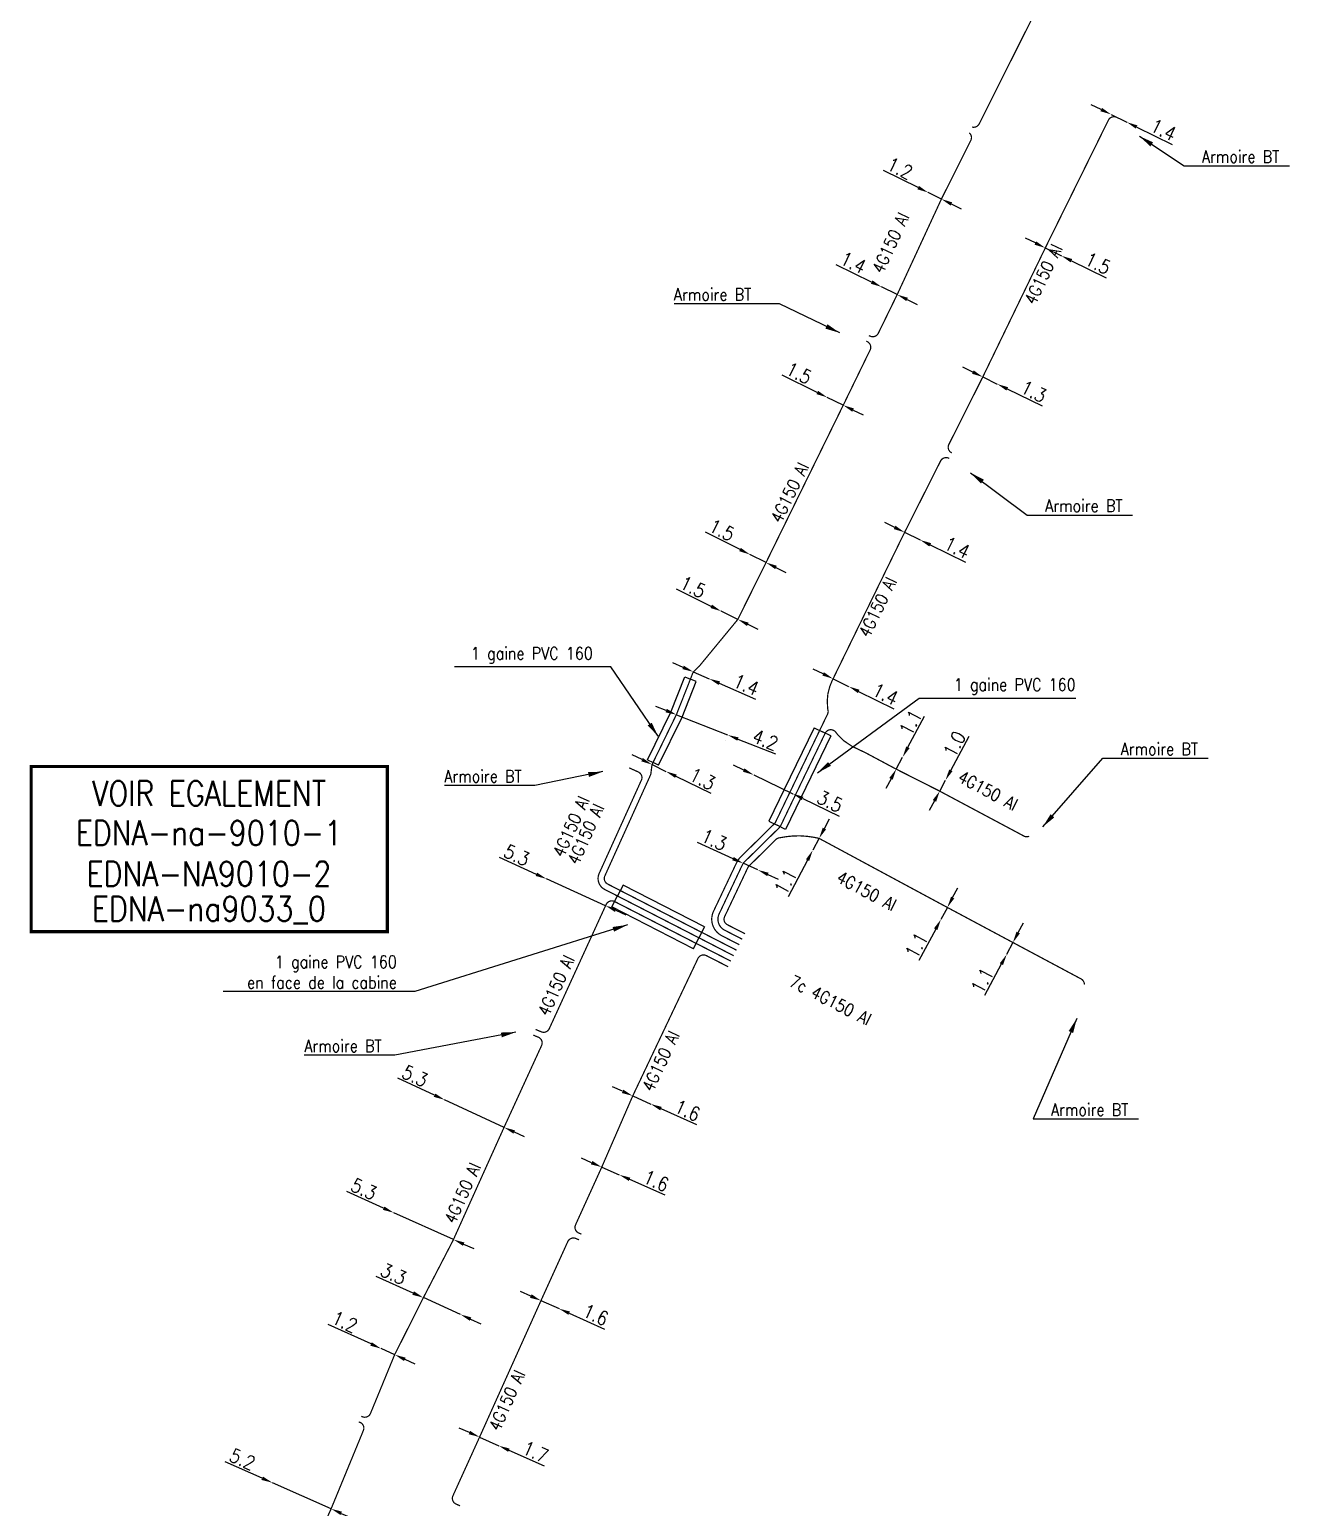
# Model space of a CAD drawing. Header units: millimetres. Extents: x 185001 to 186000, y 126997 to 128000.
# Drawn here: x 185357.1 to 185459.1, y 127113.7 to 127233.4 of the extents above; entities that cross this region are included whole.
import ezdxf
from ezdxf.enums import TextEntityAlignment as Align

# ---------------------------------------------------------------- set-up
doc = ezdxf.new("R2010")
doc.units = ezdxf.units.MM
doc.header["$PDMODE"] = 34
doc.linetypes.add('B_ST_Al', pattern=[2000, 1000, 1000])
doc.layers.get('Defpoints').update_dxf_attribs({"linetype": 'CONTINUOUS'})
for name, color, linetype in [('B_110', 1, 'CONTINUOUS'), ('B_400', 7, 'CONTINUOUS'), ('B_930', 7, 'CONTINUOUS')]:
    doc.layers.add(name, color=color, linetype=linetype)
doc.styles.get("Standard").update_dxf_attribs({"font": 'romans.shx', "width": 0.85})
doc.dimstyles.get("Standard").update_dxf_attribs({"dimtxt": 1.5, "dimasz": 1.2, "dimexe": 0.625, "dimexo": 0.625, "dimgap": 0.25, "dimtad": 1, "dimdec": 1, "dimzin": 0, "dimdsep": 46, "dimtxsty": 'Standard', "dimcen": -0.5, "dimadec": 0, "dimazin": 0, "dimtfac": 1, "dimtdec": 1, "dimtmove": 0, "dimatfit": 3, "dimfxl": 0, "dimtolj": 1, "dimtzin": 0, "dimarcsym": 0})

# ---------------------------------------------------------------- blocks, each defined once
blk = doc.blocks.new('*D612')
at = {"layer": 'B_110', "color": 0, "linetype": 'Continuous', "lineweight": -2, "transparency": 16777216}
for p, q in [((185375.93, 127116.04), (185372.93, 127117.37)), ((185381.5, 127113.57), (185376.75, 127115.68)), ((185382.32, 127113.2), (185383.15, 127112.84))]:
    blk.add_line(p, q, dxfattribs=at)
at = {"layer": 'B_110', "color": 0, "linetype": 'Continuous', "transparency": 16777216}
for points in [[(185375.99, 127116.18), (185375.86, 127115.91), (185376.75, 127115.68)], [(185382.38, 127113.34), (185382.26, 127113.07), (185381.5, 127113.57)]]:
    blk.add_solid(points, dxfattribs=at)
at = {"layer": 'Defpoints', "color": 0, "linetype": 'Continuous', "transparency": 16777216}
for p in [(185376.75, 127115.68), (185376.75, 127115.68), (185381.5, 127113.57)]:
    blk.add_point(p, dxfattribs=at)
at = {"layer": 'B_110', "color": 0, "linetype": 'Continuous', "transparency": 16777216, "insert": (185374.32, 127117.58), "char_height": 1.125, "attachment_point": 5, "rotation": 336.0648}
blk.add_mtext('\\A1;5.2', dxfattribs=at)
blk = doc.blocks.new('*D613')
at = {"layer": 'B_110', "color": 0, "linetype": 'Continuous', "lineweight": -2, "transparency": 16777216}
for p, q in [((185384.73, 127126.92), (185381.27, 127128.49)), ((185386.65, 127126.05), (185385.55, 127126.54)), ((185387.46, 127125.68), (185388.28, 127125.3))]:
    blk.add_line(p, q, dxfattribs=at)
at = {"layer": 'B_110', "color": 0, "linetype": 'Continuous', "transparency": 16777216}
for points in [[(185384.8, 127127.05), (185384.67, 127126.78), (185385.55, 127126.54)], [(185387.53, 127125.81), (185387.4, 127125.54), (185386.65, 127126.05)]]:
    blk.add_solid(points, dxfattribs=at)
at = {"layer": 'Defpoints', "color": 0, "linetype": 'Continuous', "transparency": 16777216}
for p in [(185385.55, 127126.54), (185385.55, 127126.54), (185386.65, 127126.05)]:
    blk.add_point(p, dxfattribs=at)
at = {"layer": 'B_110', "color": 0, "linetype": 'Continuous', "transparency": 16777216, "insert": (185382.6, 127128.71), "char_height": 1.125, "attachment_point": 5, "rotation": 335.5845}
blk.add_mtext('\\A1;1.2', dxfattribs=at)
blk = doc.blocks.new('*D614')
at = {"layer": 'B_110', "color": 0, "linetype": 'Continuous', "lineweight": -2, "transparency": 16777216}
for p, q in [((185385.75, 127137.92), (185382.76, 127139.26)), ((185391.41, 127135.37), (185386.57, 127137.55)), ((185392.23, 127135.01), (185393.05, 127134.64))]:
    blk.add_line(p, q, dxfattribs=at)
at = {"layer": 'B_110', "color": 0, "linetype": 'Continuous', "transparency": 16777216}
for points in [[(185385.81, 127138.05), (185385.69, 127137.78), (185386.57, 127137.55)], [(185392.29, 127135.14), (185392.17, 127134.87), (185391.41, 127135.37)]]:
    blk.add_solid(points, dxfattribs=at)
at = {"layer": 'Defpoints', "color": 0, "linetype": 'Continuous', "transparency": 16777216}
for p in [(185386.57, 127137.55), (185386.57, 127137.55), (185391.41, 127135.37)]:
    blk.add_point(p, dxfattribs=at)
at = {"layer": 'B_110', "color": 0, "linetype": 'Continuous', "transparency": 16777216, "insert": (185384.15, 127139.46), "char_height": 1.125, "attachment_point": 5, "rotation": 335.801}
blk.add_mtext('\\A1;5.3', dxfattribs=at)
blk = doc.blocks.new('*D615')
at = {"layer": 'B_110', "color": 0, "linetype": 'Continuous', "lineweight": -2, "transparency": 16777216}
for p, q in [((185389.87, 127147.06), (185386.9, 127148.44)), ((185395.5, 127144.46), (185390.69, 127146.69)), ((185396.32, 127144.09), (185397.14, 127143.71))]:
    blk.add_line(p, q, dxfattribs=at)
at = {"layer": 'B_110', "color": 0, "linetype": 'Continuous', "transparency": 16777216}
for points in [[(185389.94, 127147.2), (185389.81, 127146.93), (185390.69, 127146.69)], [(185396.38, 127144.22), (185396.26, 127143.95), (185395.5, 127144.46)]]:
    blk.add_solid(points, dxfattribs=at)
at = {"layer": 'Defpoints', "color": 0, "linetype": 'Continuous', "transparency": 16777216}
for p in [(185390.69, 127146.69), (185390.69, 127146.69), (185395.5, 127144.46)]:
    blk.add_point(p, dxfattribs=at)
at = {"layer": 'B_110', "color": 0, "linetype": 'Continuous', "transparency": 16777216, "insert": (185388.29, 127148.62), "char_height": 1.125, "attachment_point": 5, "rotation": 335.1986}
blk.add_mtext('\\A1;5.3', dxfattribs=at)
blk = doc.blocks.new('*D616')
at = {"layer": 'B_110', "color": 0, "linetype": 'Continuous', "lineweight": -2, "transparency": 16777216}
for p, q in [((185398.12, 127164.95), (185395.14, 127166.31)), ((185403.72, 127162.41), (185398.94, 127164.58)), ((185404.54, 127162.04), (185405.36, 127161.67))]:
    blk.add_line(p, q, dxfattribs=at)
at = {"layer": 'B_110', "color": 0, "linetype": 'Continuous', "transparency": 16777216}
for points in [[(185398.18, 127165.09), (185398.06, 127164.82), (185398.94, 127164.58)], [(185404.6, 127162.18), (185404.48, 127161.9), (185403.72, 127162.41)]]:
    blk.add_solid(points, dxfattribs=at)
at = {"layer": 'Defpoints', "color": 0, "linetype": 'Continuous', "transparency": 16777216}
for p in [(185398.94, 127164.58), (185398.94, 127164.58), (185403.72, 127162.41)]:
    blk.add_point(p, dxfattribs=at)
at = {"layer": 'B_110', "color": 0, "linetype": 'Continuous', "transparency": 16777216, "insert": (185396.53, 127166.5), "char_height": 1.125, "attachment_point": 5, "rotation": 335.5951}
blk.add_mtext('\\A1;5.3', dxfattribs=at)
blk = doc.blocks.new('*D619')
at = {"layer": 'B_110', "color": 0, "linetype": 'Continuous', "lineweight": -2, "transparency": 16777216}
for p, q in [((185392.7, 127119.74), (185391.87, 127120.11)), ((185393.52, 127119.38), (185395.07, 127118.68)), ((185395.89, 127118.32), (185398.76, 127117.04))]:
    blk.add_line(p, q, dxfattribs=at)
at = {"layer": 'B_110', "color": 0, "linetype": 'Continuous', "transparency": 16777216}
for points in [[(185392.76, 127119.88), (185392.64, 127119.61), (185393.52, 127119.38)], [(185395.95, 127118.45), (185395.83, 127118.18), (185395.07, 127118.68)]]:
    blk.add_solid(points, dxfattribs=at)
at = {"layer": 'Defpoints', "color": 0, "linetype": 'Continuous', "transparency": 16777216}
for p in [(185393.52, 127119.38), (185395.07, 127118.68), (185395.07, 127118.68)]:
    blk.add_point(p, dxfattribs=at)
at = {"layer": 'B_110', "color": 0, "linetype": 'Continuous', "transparency": 16777216, "insert": (185398.04, 127118.18), "char_height": 1.125, "attachment_point": 5, "rotation": 335.9754}
blk.add_mtext('\\A1;1.7', dxfattribs=at)
blk = doc.blocks.new('*D620')
at = {"layer": 'B_110', "color": 0, "linetype": 'Continuous', "lineweight": -2, "transparency": 16777216}
for p, q in [((185397.66, 127130.8), (185396.84, 127131.17)), ((185398.49, 127130.43), (185399.95, 127129.78)), ((185400.77, 127129.41), (185403.64, 127128.13))]:
    blk.add_line(p, q, dxfattribs=at)
at = {"layer": 'B_110', "color": 0, "linetype": 'Continuous', "transparency": 16777216}
for points in [[(185397.73, 127130.94), (185397.6, 127130.66), (185398.49, 127130.43)], [(185400.83, 127129.55), (185400.71, 127129.28), (185399.95, 127129.78)]]:
    blk.add_solid(points, dxfattribs=at)
at = {"layer": 'Defpoints', "color": 0, "linetype": 'Continuous', "transparency": 16777216}
for p in [(185398.49, 127130.43), (185399.95, 127129.78), (185399.95, 127129.78)]:
    blk.add_point(p, dxfattribs=at)
at = {"layer": 'B_110', "color": 0, "linetype": 'Continuous', "transparency": 16777216, "insert": (185402.92, 127129.28), "char_height": 1.125, "attachment_point": 5, "rotation": 335.9511}
blk.add_mtext('\\A1;1.6', dxfattribs=at)
blk = doc.blocks.new('*D621')
at = {"layer": 'B_110', "color": 0, "linetype": 'Continuous', "lineweight": -2, "transparency": 16777216}
for p, q in [((185402.59, 127141.6), (185401.76, 127141.96)), ((185403.41, 127141.24), (185404.83, 127140.62)), ((185405.66, 127140.26), (185408.53, 127138.99))]:
    blk.add_line(p, q, dxfattribs=at)
at = {"layer": 'B_110', "color": 0, "linetype": 'Continuous', "transparency": 16777216}
for points in [[(185402.65, 127141.74), (185402.53, 127141.46), (185403.41, 127141.24)], [(185405.72, 127140.39), (185405.6, 127140.12), (185404.83, 127140.62)]]:
    blk.add_solid(points, dxfattribs=at)
at = {"layer": 'Defpoints', "color": 0, "linetype": 'Continuous', "transparency": 16777216}
for p in [(185403.41, 127141.24), (185404.83, 127140.62), (185404.83, 127140.62)]:
    blk.add_point(p, dxfattribs=at)
at = {"layer": 'B_110', "color": 0, "linetype": 'Continuous', "transparency": 16777216, "insert": (185407.81, 127140.13), "char_height": 1.125, "attachment_point": 5, "rotation": 336.3351}
blk.add_mtext('\\A1;1.6', dxfattribs=at)
blk = doc.blocks.new('*D622')
at = {"layer": 'B_110', "color": 0, "linetype": 'Continuous', "lineweight": -2, "transparency": 16777216}
for p, q in [((185405.1, 127147.38), (185404.28, 127147.75)), ((185405.92, 127147.01), (185407.38, 127146.35)), ((185408.2, 127145.98), (185411.07, 127144.69))]:
    blk.add_line(p, q, dxfattribs=at)
at = {"layer": 'B_110', "color": 0, "linetype": 'Continuous', "transparency": 16777216}
for points in [[(185405.16, 127147.51), (185405.04, 127147.24), (185405.92, 127147.01)], [(185408.26, 127146.12), (185408.14, 127145.84), (185407.38, 127146.35)]]:
    blk.add_solid(points, dxfattribs=at)
at = {"layer": 'Defpoints', "color": 0, "linetype": 'Continuous', "transparency": 16777216}
for p in [(185405.92, 127147.01), (185407.38, 127146.35), (185407.38, 127146.35)]:
    blk.add_point(p, dxfattribs=at)
at = {"layer": 'B_110', "color": 0, "linetype": 'Continuous', "transparency": 16777216, "insert": (185410.35, 127145.83), "char_height": 1.125, "attachment_point": 5, "rotation": 335.7498}
blk.add_mtext('\\A1;1.6', dxfattribs=at)
blk = doc.blocks.new('*D623')
at = {"layer": 'B_110', "color": 0, "linetype": 'Continuous', "lineweight": -2, "transparency": 16777216}
for p, q in [((185414.04, 127166.22), (185411.17, 127167.52)), ((185416.04, 127165.31), (185414.86, 127165.85)), ((185416.86, 127164.94), (185417.68, 127164.57))]:
    blk.add_line(p, q, dxfattribs=at)
at = {"layer": 'B_110', "color": 0, "linetype": 'Continuous', "transparency": 16777216}
for points in [[(185414.1, 127166.36), (185413.97, 127166.08), (185414.86, 127165.85)], [(185416.92, 127165.08), (185416.8, 127164.81), (185416.04, 127165.31)]]:
    blk.add_solid(points, dxfattribs=at)
at = {"layer": 'Defpoints', "color": 0, "linetype": 'Continuous', "transparency": 16777216}
for p in [(185414.86, 127165.85), (185416.04, 127165.31), (185416.04, 127165.31)]:
    blk.add_point(p, dxfattribs=at)
at = {"layer": 'B_110', "color": 0, "linetype": 'Continuous', "transparency": 16777216, "insert": (185412.5, 127167.74), "char_height": 1.125, "attachment_point": 5, "rotation": 335.6334}
blk.add_mtext('\\A1;1.3', dxfattribs=at)
blk = doc.blocks.new('*D624')
at = {"layer": 'B_110', "color": 0, "linetype": 'Continuous', "lineweight": -2, "transparency": 16777216}
for p, q in [((185414.91, 127173.39), (185414.09, 127173.78)), ((185415.72, 127173), (185418.87, 127171.48)), ((185419.68, 127171.09), (185422.63, 127169.67))]:
    blk.add_line(p, q, dxfattribs=at)
at = {"layer": 'B_110', "color": 0, "linetype": 'Continuous', "transparency": 16777216}
for points in [[(185414.97, 127173.53), (185414.84, 127173.26), (185415.72, 127173)], [(185419.74, 127171.23), (185419.61, 127170.96), (185418.87, 127171.48)]]:
    blk.add_solid(points, dxfattribs=at)
at = {"layer": 'Defpoints', "color": 0, "linetype": 'Continuous', "transparency": 16777216}
for p in [(185415.72, 127173), (185415.72, 127173), (185418.87, 127171.48)]:
    blk.add_point(p, dxfattribs=at)
at = {"layer": 'B_110', "color": 0, "linetype": 'Continuous', "transparency": 16777216, "insert": (185421.89, 127170.86), "char_height": 1.125, "attachment_point": 5, "rotation": 334.272}
blk.add_mtext('\\A1;3.5', dxfattribs=at)
blk = doc.blocks.new('*D625')
at = {"layer": 'B_110', "color": 0, "linetype": 'Continuous', "lineweight": -2, "transparency": 16777216}
for p, q in [((185421.34, 127181.18), (185420.53, 127181.58)), ((185422.14, 127180.79), (185423.4, 127180.17)), ((185424.21, 127179.77), (185427.07, 127178.36))]:
    blk.add_line(p, q, dxfattribs=at)
at = {"layer": 'B_110', "color": 0, "linetype": 'Continuous', "transparency": 16777216}
for points in [[(185421.4, 127181.32), (185421.27, 127181.05), (185422.14, 127180.79)], [(185424.27, 127179.9), (185424.14, 127179.64), (185423.4, 127180.17)]]:
    blk.add_solid(points, dxfattribs=at)
at = {"layer": 'Defpoints', "color": 0, "linetype": 'Continuous', "transparency": 16777216}
for p in [(185422.14, 127180.79), (185423.4, 127180.17), (185423.4, 127180.17)]:
    blk.add_point(p, dxfattribs=at)
at = {"layer": 'B_110', "color": 0, "linetype": 'Continuous', "transparency": 16777216, "insert": (185426.37, 127179.54), "char_height": 1.125, "attachment_point": 5, "rotation": 333.7727}
blk.add_mtext('\\A1;1.4', dxfattribs=at)
blk = doc.blocks.new('*D626')
at = {"layer": 'B_110', "color": 0, "linetype": 'Continuous', "lineweight": -2, "transparency": 16777216}
for p, q in [((185412.27, 127186.65), (185409.45, 127188.04)), ((185414.43, 127185.6), (185413.08, 127186.26)), ((185415.23, 127185.2), (185416.04, 127184.8))]:
    blk.add_line(p, q, dxfattribs=at)
at = {"layer": 'B_110', "color": 0, "linetype": 'Continuous', "transparency": 16777216}
for points in [[(185412.34, 127186.79), (185412.21, 127186.52), (185413.08, 127186.26)], [(185415.3, 127185.33), (185415.17, 127185.06), (185414.43, 127185.6)]]:
    blk.add_solid(points, dxfattribs=at)
at = {"layer": 'Defpoints', "color": 0, "linetype": 'Continuous', "transparency": 16777216}
for p in [(185413.08, 127186.26), (185413.08, 127186.26), (185414.43, 127185.6)]:
    blk.add_point(p, dxfattribs=at)
at = {"layer": 'B_110', "color": 0, "linetype": 'Continuous', "transparency": 16777216, "insert": (185410.79, 127188.22), "char_height": 1.125, "attachment_point": 5, "rotation": 333.8406}
blk.add_mtext('\\A1;1.5', dxfattribs=at)
blk = doc.blocks.new('*D627')
at = {"layer": 'B_110', "color": 0, "linetype": 'Continuous', "lineweight": -2, "transparency": 16777216}
for p, q in [((185408.62, 127178.21), (185407.78, 127178.54)), ((185409.46, 127177.88), (185413.6, 127176.24)), ((185413.43, 127175.8), (185413.43, 127175.8)), ((185414.44, 127175.91), (185417.49, 127174.7))]:
    blk.add_line(p, q, dxfattribs=at)
at = {"layer": 'B_110', "color": 0, "linetype": 'Continuous', "transparency": 16777216}
for points in [[(185408.68, 127178.35), (185408.57, 127178.07), (185409.46, 127177.88)], [(185414.49, 127176.04), (185414.38, 127175.77), (185413.6, 127176.24)]]:
    blk.add_solid(points, dxfattribs=at)
at = {"layer": 'Defpoints', "color": 0, "linetype": 'Continuous', "transparency": 16777216}
for p in [(185409.46, 127177.88), (185413.6, 127176.24), (185413.6, 127176.24)]:
    blk.add_point(p, dxfattribs=at)
at = {"layer": 'B_110', "color": 0, "linetype": 'Continuous', "transparency": 16777216, "insert": (185416.66, 127175.83), "char_height": 1.125, "attachment_point": 5, "rotation": 338.3965}
blk.add_mtext('\\A1;4.2', dxfattribs=at)
blk = doc.blocks.new('*D628')
at = {"layer": 'B_110', "color": 0, "linetype": 'Continuous', "lineweight": -2, "transparency": 16777216}
for p, q in [((185414.61, 127191.25), (185411.8, 127192.66)), ((185416.71, 127190.2), (185415.41, 127190.85)), ((185417.51, 127189.8), (185418.32, 127189.4))]:
    blk.add_line(p, q, dxfattribs=at)
at = {"layer": 'B_110', "color": 0, "linetype": 'Continuous', "transparency": 16777216}
for points in [[(185414.67, 127191.39), (185414.54, 127191.12), (185415.41, 127190.85)], [(185417.58, 127189.94), (185417.45, 127189.67), (185416.71, 127190.2)]]:
    blk.add_solid(points, dxfattribs=at)
at = {"layer": 'Defpoints', "color": 0, "linetype": 'Continuous', "transparency": 16777216}
for p in [(185415.41, 127190.85), (185415.41, 127190.85), (185416.71, 127190.2)]:
    blk.add_point(p, dxfattribs=at)
at = {"layer": 'B_110', "color": 0, "linetype": 'Continuous', "transparency": 16777216, "insert": (185413.13, 127192.83), "char_height": 1.125, "attachment_point": 5, "rotation": 333.4627}
blk.add_mtext('\\A1;1.5', dxfattribs=at)
blk = doc.blocks.new('*D629')
at = {"layer": 'B_110', "color": 0, "linetype": 'Continuous', "lineweight": -2, "transparency": 16777216}
for p, q in [((185420.85, 127203.98), (185418.03, 127205.37)), ((185422.96, 127202.94), (185421.66, 127203.58)), ((185423.77, 127202.54), (185424.58, 127202.15))]:
    blk.add_line(p, q, dxfattribs=at)
at = {"layer": 'B_110', "color": 0, "linetype": 'Continuous', "transparency": 16777216}
for points in [[(185420.92, 127204.11), (185420.79, 127203.84), (185421.66, 127203.58)], [(185423.83, 127202.68), (185423.7, 127202.41), (185422.96, 127202.94)]]:
    blk.add_solid(points, dxfattribs=at)
at = {"layer": 'Defpoints', "color": 0, "linetype": 'Continuous', "transparency": 16777216}
for p in [(185421.66, 127203.58), (185421.66, 127203.58), (185422.96, 127202.94)]:
    blk.add_point(p, dxfattribs=at)
at = {"layer": 'B_110', "color": 0, "linetype": 'Continuous', "transparency": 16777216, "insert": (185419.37, 127205.54), "char_height": 1.125, "attachment_point": 5, "rotation": 333.8161}
blk.add_mtext('\\A1;1.5', dxfattribs=at)
blk = doc.blocks.new('*D630')
at = {"layer": 'B_110', "color": 0, "linetype": 'Continuous', "lineweight": -2, "transparency": 16777216}
for p, q in [((185425.26, 127212.92), (185422.4, 127214.32)), ((185427.33, 127211.9), (185426.07, 127212.52)), ((185428.14, 127211.51), (185428.94, 127211.11))]:
    blk.add_line(p, q, dxfattribs=at)
at = {"layer": 'B_110', "color": 0, "linetype": 'Continuous', "transparency": 16777216}
for points in [[(185425.33, 127213.05), (185425.2, 127212.78), (185426.07, 127212.52)], [(185428.2, 127211.64), (185428.07, 127211.37), (185427.33, 127211.9)]]:
    blk.add_solid(points, dxfattribs=at)
at = {"layer": 'Defpoints', "color": 0, "linetype": 'Continuous', "transparency": 16777216}
for p in [(185426.07, 127212.52), (185426.07, 127212.52), (185427.33, 127211.9)]:
    blk.add_point(p, dxfattribs=at)
at = {"layer": 'B_110', "color": 0, "linetype": 'Continuous', "transparency": 16777216, "insert": (185423.76, 127214.49), "char_height": 1.125, "attachment_point": 5, "rotation": 333.8226}
blk.add_mtext('\\A1;1.4', dxfattribs=at)
blk = doc.blocks.new('*D631')
at = {"layer": 'B_110', "color": 0, "linetype": 'Continuous', "lineweight": -2, "transparency": 16777216}
for p, q in [((185429.02, 127220.57), (185426.21, 127221.96)), ((185430.91, 127219.64), (185429.83, 127220.17)), ((185431.71, 127219.24), (185432.52, 127218.84))]:
    blk.add_line(p, q, dxfattribs=at)
at = {"layer": 'B_110', "color": 0, "linetype": 'Continuous', "transparency": 16777216}
for points in [[(185429.09, 127220.7), (185428.96, 127220.43), (185429.83, 127220.17)], [(185431.78, 127219.37), (185431.65, 127219.11), (185430.91, 127219.64)]]:
    blk.add_solid(points, dxfattribs=at)
at = {"layer": 'Defpoints', "color": 0, "linetype": 'Continuous', "transparency": 16777216}
for p in [(185429.83, 127220.17), (185429.83, 127220.17), (185430.91, 127219.64)]:
    blk.add_point(p, dxfattribs=at)
at = {"layer": 'B_110', "color": 0, "linetype": 'Continuous', "transparency": 16777216, "insert": (185427.54, 127222.13), "char_height": 1.125, "attachment_point": 5, "rotation": 333.7539}
blk.add_mtext('\\A1;1.2', dxfattribs=at)
blk = doc.blocks.new('*D634')
at = {"layer": 'B_110', "color": 0, "linetype": 'Continuous', "lineweight": -2, "transparency": 16777216}
for p, q in [((185428.2, 127175.24), (185429.55, 127177.77)), ((185427.25, 127173.47), (185427.77, 127174.44)), ((185426.83, 127172.68), (185426.4, 127171.89))]:
    blk.add_line(p, q, dxfattribs=at)
at = {"layer": 'B_110', "color": 0, "linetype": 'Continuous', "transparency": 16777216}
for points in [[(185428.06, 127175.31), (185428.33, 127175.17), (185427.77, 127174.44)], [(185426.69, 127172.75), (185426.96, 127172.61), (185427.25, 127173.47)]]:
    blk.add_solid(points, dxfattribs=at)
at = {"layer": 'Defpoints', "color": 0, "linetype": 'Continuous', "transparency": 16777216}
for p in [(185427.77, 127174.44), (185427.77, 127174.44), (185427.25, 127173.47)]:
    blk.add_point(p, dxfattribs=at)
at = {"layer": 'B_110', "color": 0, "linetype": 'Continuous', "transparency": 16777216, "insert": (185428.42, 127177.25), "char_height": 1.125, "attachment_point": 5, "rotation": 61.8394}
blk.add_mtext('\\A1;1.1', dxfattribs=at)
blk = doc.blocks.new('*D635')
at = {"layer": 'B_110', "color": 0, "linetype": 'Continuous', "lineweight": -2, "transparency": 16777216}
for p, q in [((185421.44, 127168.66), (185421.86, 127169.45)), ((185421.01, 127167.87), (185420.49, 127166.9)), ((185420.07, 127166.1), (185418.49, 127163.14))]:
    blk.add_line(p, q, dxfattribs=at)
at = {"layer": 'B_110', "color": 0, "linetype": 'Continuous', "transparency": 16777216}
for points in [[(185421.3, 127168.73), (185421.57, 127168.59), (185421.01, 127167.87)], [(185419.94, 127166.17), (185420.2, 127166.03), (185420.49, 127166.9)]]:
    blk.add_solid(points, dxfattribs=at)
at = {"layer": 'Defpoints', "color": 0, "linetype": 'Continuous', "transparency": 16777216}
for p in [(185421.01, 127167.87), (185420.49, 127166.9), (185420.49, 127166.9)]:
    blk.add_point(p, dxfattribs=at)
at = {"layer": 'B_110', "color": 0, "linetype": 'Continuous', "transparency": 16777216, "insert": (185418.29, 127164.37), "char_height": 1.125, "attachment_point": 5, "rotation": 61.8555}
blk.add_mtext('\\A1;1.1', dxfattribs=at)
blk = doc.blocks.new('*D636')
at = {"layer": 'B_110', "color": 0, "linetype": 'Continuous', "lineweight": -2, "transparency": 16777216}
for p, q in [((185431.82, 127163.07), (185432.24, 127163.86)), ((185431.39, 127162.27), (185430.87, 127161.3)), ((185430.45, 127160.51), (185429.09, 127157.98))]:
    blk.add_line(p, q, dxfattribs=at)
at = {"layer": 'B_110', "color": 0, "linetype": 'Continuous', "transparency": 16777216}
for points in [[(185431.69, 127163.14), (185431.95, 127163), (185431.39, 127162.27)], [(185430.31, 127160.58), (185430.58, 127160.44), (185430.87, 127161.3)]]:
    blk.add_solid(points, dxfattribs=at)
at = {"layer": 'Defpoints', "color": 0, "linetype": 'Continuous', "transparency": 16777216}
for p in [(185431.39, 127162.27), (185430.87, 127161.3), (185430.87, 127161.3)]:
    blk.add_point(p, dxfattribs=at)
at = {"layer": 'B_110', "color": 0, "linetype": 'Continuous', "transparency": 16777216, "insert": (185428.89, 127159.21), "char_height": 1.125, "attachment_point": 5, "rotation": 61.7757}
blk.add_mtext('\\A1;1.1', dxfattribs=at)
blk = doc.blocks.new('*D637')
at = {"layer": 'B_110', "color": 0, "linetype": 'Continuous', "lineweight": -2, "transparency": 16777216}
for p, q in [((185437.13, 127160.23), (185437.55, 127161.02)), ((185436.7, 127159.43), (185436.19, 127158.46)), ((185435.76, 127157.67), (185434.41, 127155.14))]:
    blk.add_line(p, q, dxfattribs=at)
at = {"layer": 'B_110', "color": 0, "linetype": 'Continuous', "transparency": 16777216}
for points in [[(185436.99, 127160.3), (185437.26, 127160.16), (185436.7, 127159.43)], [(185435.63, 127157.74), (185435.9, 127157.6), (185436.19, 127158.46)]]:
    blk.add_solid(points, dxfattribs=at)
at = {"layer": 'Defpoints', "color": 0, "linetype": 'Continuous', "transparency": 16777216}
for p in [(185436.7, 127159.43), (185436.19, 127158.46), (185436.19, 127158.46)]:
    blk.add_point(p, dxfattribs=at)
at = {"layer": 'B_110', "color": 0, "linetype": 'Continuous', "transparency": 16777216, "insert": (185434.21, 127156.36), "char_height": 1.125, "attachment_point": 5, "rotation": 61.9415}
blk.add_mtext('\\A1;1.1', dxfattribs=at)
blk = doc.blocks.new('*D638')
at = {"layer": 'B_110', "color": 0, "linetype": 'Continuous', "lineweight": -2, "transparency": 16777216}
for p, q in [((185431.67, 127173.37), (185433.16, 127176.13)), ((185430.77, 127171.69), (185431.24, 127172.57)), ((185430.34, 127170.9), (185429.92, 127170.11))]:
    blk.add_line(p, q, dxfattribs=at)
at = {"layer": 'B_110', "color": 0, "linetype": 'Continuous', "transparency": 16777216}
for points in [[(185431.54, 127173.44), (185431.8, 127173.3), (185431.24, 127172.57)], [(185430.21, 127170.97), (185430.48, 127170.83), (185430.77, 127171.69)]]:
    blk.add_solid(points, dxfattribs=at)
at = {"layer": 'Defpoints', "color": 0, "linetype": 'Continuous', "transparency": 16777216}
for p in [(185431.24, 127172.57), (185431.24, 127172.57), (185430.77, 127171.69)]:
    blk.add_point(p, dxfattribs=at)
at = {"layer": 'B_110', "color": 0, "linetype": 'Continuous', "transparency": 16777216, "insert": (185431.97, 127175.5), "char_height": 1.125, "attachment_point": 5, "rotation": 61.7415}
blk.add_mtext('\\A1;1.0', dxfattribs=at)
blk = doc.blocks.new('*D639')
at = {"layer": 'B_110', "color": 0, "linetype": 'Continuous', "lineweight": -2, "transparency": 16777216}
for p, q in [((185427.13, 127193.04), (185426.32, 127193.44)), ((185427.93, 127192.65), (185429.19, 127192.03)), ((185430, 127191.63), (185432.86, 127190.23))]:
    blk.add_line(p, q, dxfattribs=at)
at = {"layer": 'B_110', "color": 0, "linetype": 'Continuous', "transparency": 16777216}
for points in [[(185427.19, 127193.18), (185427.06, 127192.91), (185427.93, 127192.65)], [(185430.07, 127191.77), (185429.93, 127191.5), (185429.19, 127192.03)]]:
    blk.add_solid(points, dxfattribs=at)
at = {"layer": 'Defpoints', "color": 0, "linetype": 'Continuous', "transparency": 16777216}
for p in [(185427.93, 127192.65), (185429.19, 127192.03), (185429.19, 127192.03)]:
    blk.add_point(p, dxfattribs=at)
at = {"layer": 'B_110', "color": 0, "linetype": 'Continuous', "transparency": 16777216, "insert": (185432.17, 127191.41), "char_height": 1.125, "attachment_point": 5, "rotation": 333.8808}
blk.add_mtext('\\A1;1.4', dxfattribs=at)
blk = doc.blocks.new('*D640')
at = {"layer": 'B_110', "color": 0, "linetype": 'Continuous', "lineweight": -2, "transparency": 16777216}
for p, q in [((185433.45, 127205.63), (185432.64, 127206.02)), ((185434.26, 127205.23), (185435.43, 127204.66)), ((185436.24, 127204.27), (185439.06, 127202.89))]:
    blk.add_line(p, q, dxfattribs=at)
at = {"layer": 'B_110', "color": 0, "linetype": 'Continuous', "transparency": 16777216}
for points in [[(185433.52, 127205.76), (185433.39, 127205.49), (185434.26, 127205.23)], [(185436.3, 127204.4), (185436.17, 127204.13), (185435.43, 127204.66)]]:
    blk.add_solid(points, dxfattribs=at)
at = {"layer": 'Defpoints', "color": 0, "linetype": 'Continuous', "transparency": 16777216}
for p in [(185434.26, 127205.23), (185435.43, 127204.66), (185435.43, 127204.66)]:
    blk.add_point(p, dxfattribs=at)
at = {"layer": 'B_110', "color": 0, "linetype": 'Continuous', "transparency": 16777216, "insert": (185438.38, 127204.05), "char_height": 1.125, "attachment_point": 5, "rotation": 333.9499}
blk.add_mtext('\\A1;1.3', dxfattribs=at)
blk = doc.blocks.new('*D641')
at = {"layer": 'B_110', "color": 0, "linetype": 'Continuous', "lineweight": -2, "transparency": 16777216}
for p, q in [((185438.52, 127216.08), (185437.71, 127216.47)), ((185439.32, 127215.68), (185440.63, 127215.04)), ((185441.43, 127214.64), (185444.25, 127213.26))]:
    blk.add_line(p, q, dxfattribs=at)
at = {"layer": 'B_110', "color": 0, "linetype": 'Continuous', "transparency": 16777216}
for points in [[(185438.58, 127216.21), (185438.45, 127215.94), (185439.32, 127215.68)], [(185441.5, 127214.78), (185441.37, 127214.51), (185440.63, 127215.04)]]:
    blk.add_solid(points, dxfattribs=at)
at = {"layer": 'Defpoints', "color": 0, "linetype": 'Continuous', "transparency": 16777216}
for p in [(185439.32, 127215.68), (185440.63, 127215.04), (185440.63, 127215.04)]:
    blk.add_point(p, dxfattribs=at)
at = {"layer": 'B_110', "color": 0, "linetype": 'Continuous', "transparency": 16777216, "insert": (185443.58, 127214.43), "char_height": 1.125, "attachment_point": 5, "rotation": 333.8355}
blk.add_mtext('\\A1;1.5', dxfattribs=at)
blk = doc.blocks.new('*D642')
at = {"layer": 'B_110', "color": 0, "linetype": 'Continuous', "lineweight": -2, "transparency": 16777216}
for p, q in [((185443.85, 127226.88), (185443.04, 127227.28)), ((185444.65, 127226.49), (185445.91, 127225.87)), ((185446.72, 127225.47), (185449.58, 127224.06))]:
    blk.add_line(p, q, dxfattribs=at)
at = {"layer": 'B_110', "color": 0, "linetype": 'Continuous', "transparency": 16777216}
for points in [[(185443.91, 127227.02), (185443.78, 127226.75), (185444.65, 127226.49)], [(185446.78, 127225.6), (185446.65, 127225.34), (185445.91, 127225.87)]]:
    blk.add_solid(points, dxfattribs=at)
at = {"layer": 'Defpoints', "color": 0, "linetype": 'Continuous', "transparency": 16777216}
for p in [(185444.65, 127226.49), (185445.91, 127225.87), (185445.91, 127225.87)]:
    blk.add_point(p, dxfattribs=at)
at = {"layer": 'B_110', "color": 0, "linetype": 'Continuous', "transparency": 16777216, "insert": (185448.88, 127225.24), "char_height": 1.125, "attachment_point": 5, "rotation": 333.8056}
blk.add_mtext('\\A1;1.4', dxfattribs=at)
blk = doc.blocks.new('*D654')
at = {"layer": 'B_110', "color": 0, "linetype": 'Continuous', "lineweight": -2, "transparency": 16777216}
for p, q in [((185388.15, 127131.04), (185385.16, 127132.39)), ((185391.97, 127129.31), (185388.97, 127130.67)), ((185392.79, 127128.93), (185393.61, 127128.56))]:
    blk.add_line(p, q, dxfattribs=at)
at = {"layer": 'B_110', "color": 0, "linetype": 'Continuous', "transparency": 16777216}
for points in [[(185388.21, 127131.18), (185388.08, 127130.9), (185388.97, 127130.67)], [(185392.85, 127129.07), (185392.73, 127128.8), (185391.97, 127129.31)]]:
    blk.add_solid(points, dxfattribs=at)
at = {"layer": 'Defpoints', "color": 0, "linetype": 'Continuous', "transparency": 16777216}
for p in [(185388.97, 127130.67), (185391.97, 127129.31), (185391.97, 127129.31)]:
    blk.add_point(p, dxfattribs=at)
at = {"layer": 'B_110', "color": 0, "linetype": 'Continuous', "transparency": 16777216, "insert": (185386.55, 127132.59), "char_height": 1.125, "attachment_point": 5, "rotation": 335.6137}
blk.add_mtext('\\A1;3.3', dxfattribs=at)
blk = doc.blocks.new('*D655')
at = {"layer": 'B_110', "color": 0, "linetype": 'Continuous', "lineweight": -2, "transparency": 16777216}
for p, q in [((185406.67, 127174.24), (185405.86, 127174.63)), ((185407.48, 127173.84), (185408.6, 127173.29)), ((185409.41, 127172.9), (185412.23, 127171.52))]:
    blk.add_line(p, q, dxfattribs=at)
at = {"layer": 'B_110', "color": 0, "linetype": 'Continuous', "transparency": 16777216}
for points in [[(185406.74, 127174.37), (185406.61, 127174.1), (185407.48, 127173.84)], [(185409.48, 127173.03), (185409.35, 127172.76), (185408.6, 127173.29)]]:
    blk.add_solid(points, dxfattribs=at)
at = {"layer": 'Defpoints', "color": 0, "linetype": 'Continuous', "transparency": 16777216}
for p in [(185407.48, 127173.84), (185408.6, 127173.29), (185408.6, 127173.29)]:
    blk.add_point(p, dxfattribs=at)
at = {"layer": 'B_110', "color": 0, "linetype": 'Continuous', "transparency": 16777216, "insert": (185411.56, 127172.68), "char_height": 1.125, "attachment_point": 5, "rotation": 333.9213}
blk.add_mtext('\\A1;1.3', dxfattribs=at)
blk = doc.blocks.new('*D656')
at = {"layer": 'B_110', "color": 0, "linetype": 'Continuous', "lineweight": -2, "transparency": 16777216}
for p, q in [((185410, 127181.71), (185409.17, 127182.07)), ((185410.82, 127181.35), (185412.11, 127180.79)), ((185412.93, 127180.43), (185415.85, 127179.15))]:
    blk.add_line(p, q, dxfattribs=at)
at = {"layer": 'B_110', "color": 0, "linetype": 'Continuous', "transparency": 16777216}
for points in [[(185410.06, 127181.85), (185409.94, 127181.57), (185410.82, 127181.35)], [(185412.99, 127180.57), (185412.87, 127180.29), (185412.11, 127180.79)]]:
    blk.add_solid(points, dxfattribs=at)
at = {"layer": 'Defpoints', "color": 0, "linetype": 'Continuous', "transparency": 16777216}
for p in [(185410.82, 127181.35), (185412.11, 127180.79), (185412.11, 127180.79)]:
    blk.add_point(p, dxfattribs=at)
at = {"layer": 'B_110', "color": 0, "linetype": 'Continuous', "transparency": 16777216, "insert": (185415.1, 127180.3), "char_height": 1.125, "attachment_point": 5, "rotation": 336.436}
blk.add_mtext('\\A1;1.4', dxfattribs=at)

msp = doc.modelspace()

# ---------------------------------------------------------------- linework, layer by layer
at = {"layer": 'B_110', "linetype": 'B_ST_Al', "const_width": 0.1, "flags": 128}
for points in [[(185433.39, 127225.47, 0.356225), (185433.97, 127225.73), (185439.08, 127235.92), (185444.97, 127247.83), (185446.47, 127250.9, 0.363435), (185446.32, 127251.52)], [(185431.76, 127199.08), (185431.74, 127199.09, -0.416222), (185431.51, 127199.76), (185434.26, 127205.23), (185439.32, 127215.68), (185444.43, 127226.03, -0.418742), (185445.11, 127226.25), (185445.16, 127226.23)], [(185425.04, 127208.58), (185425.13, 127208.54, 0.41585), (185425.8, 127208.77), (185427.33, 127211.9), (185430.91, 127219.64), (185433.29, 127224.39, 0.353739), (185433.16, 127225)], [(185424.82, 127208.13), (185424.91, 127208.09, -0.412579), (185425.14, 127207.42), (185422.96, 127202.94), (185416.71, 127190.2), (185414.45, 127185.65, -0.056767), (185414.39, 127185.55), (185411.34, 127181.85, -0.029181), (185411.3, 127181.8), (185410.9, 127181.42, 0.108158), (185410.78, 127181.25), (185410.59, 127180.76), (185409.46, 127177.9), (185407.52, 127173.92, 0.082088), (185407.47, 127173.76), (185407.39, 127173.12, -0.074426), (185407.35, 127172.98), (185403.66, 127164.82, 0.399724), (185403.88, 127164.17), (185404.91, 127163.64), (185411.51, 127160.25), (185414.32, 127158.81)], [(185405.64, 127173.57), (185406.37, 127173.24, -0.414214), (185406.62, 127172.58), (185403.2, 127165.02, 0.399724), (185403.66, 127163.72), (185404.68, 127163.2), (185411.28, 127159.81), (185414.09, 127158.36)], [(185413.87, 127157.92), (185411.05, 127159.36), (185404.45, 127162.75, 0.427434), (185403.77, 127162.51), (185403.72, 127162.41), (185399.16, 127152.45, -0.405778), (185398.51, 127152.2), (185398.06, 127152.39)], [(185413.64, 127157.47), (185411.88, 127158.37, 0.423537), (185411.2, 127158.14), (185405.92, 127147.01), (185403.41, 127141.24), (185401.29, 127136.57, 0.420118), (185401.54, 127135.91), (185401.77, 127135.81)], [(185397.87, 127151.93), (185398.28, 127151.76, -0.422699), (185398.54, 127151.09), (185395.5, 127144.46), (185391.41, 127135.39, -0.01375), (185391.4, 127135.36), (185388.97, 127130.67), (185386.66, 127126.08, 0.033031), (185386.63, 127126.02), (185384.69, 127121.3, -0.422643), (185384.02, 127121.03), (185383.94, 127121.06)], [(185401.57, 127135.35), (185401.32, 127135.46, 0.408334), (185400.66, 127135.21), (185398.49, 127130.43), (185393.52, 127119.38), (185391.36, 127114.62, 0.413395), (185391.61, 127113.96), (185391.94, 127113.81)], [(185370.48, 127092.09), (185371, 127091.85, 0.411726), (185371.66, 127092.1), (185375.06, 127099.46), (185381.5, 127113.57), (185384.11, 127119.91, 0.405834), (185383.86, 127120.56), (185383.74, 127120.61)]]:
    msp.add_lwpolyline(points, format="xyb", dxfattribs=at)
at = {"layer": 'B_110', "linetype": 'B_ST_Al', "flags": 128}
for points in [[(185414.55, 127159.25, 0.1, 0.1, 0), (185413.13, 127159.98, 0.1, 0.1, -0.404951), (185412.46, 127161.96, 0.1, 0.1, 0), (185414.33, 127165.9, 0.1, 0.1, -0.087806), (185414.63, 127166.33, 0.1, 0.1, 0), (185417.38, 127169.04, 0.1, 0.1, 0.086209), (185417.48, 127169.18, 0.1, 0.1, 0), (185418.64, 127171.59, 0.1, 0.1, 0), (185421.05, 127176.6, 0.1, 0.1, 0), (185421.69, 127177.92, 0.1, 0.1, 0.164526), (185421.73, 127178.23, 0.1, 0.1, 0), (185421.7, 127178.36, 0.1, 0.1, 0), (185421.67, 127179.02, 0.1, 0.1, 0), (185421.72, 127179.58, 0.1, 0.1, 0), (185421.87, 127180.15, 0.1, 0.1, 0), (185422.05, 127180.6, 0.1, 0.1, 0), (185422.14, 127180.79, 0.1, 0.1, 0), (185427.93, 127192.65, 0.1, 0.1, 0), (185430.84, 127198.42, 0.1, 0.1, -0.412208), (185431.51, 127198.65, 0.1, 0.1, 0), (185431.54, 127198.63, 0.1, 0.1, 0)], [(185438.01, 127168.03, 0.1, 0.1, -0.21758), (185437.59, 127168.05, 0.1, 0.1, 0), (185430.77, 127171.69, 0.1, 0.1, 0), (185427.25, 127173.47, 0.1, 0.1, 0), (185424.78, 127174.79, 0.1, 0.1, 0), (185423.69, 127175.31, 0.1, 0.1, 0), (185422.99, 127175.78, 0.1, 0.1, 0), (185422.53, 127176.24, 0.1, 0.1, 0), (185422.35, 127176.47, 0.1, 0.1, 0.555329), (185421.5, 127176.38, 0.1, 0.1, 0), (185419.09, 127171.38, 0.1, 0.1, 0), (185417.93, 127168.96, 0.1, 0.1, -0.086209), (185417.73, 127168.68, 0.1, 0.1, 0), (185414.98, 127165.97, 0.1, 0.1, 0.087806), (185414.78, 127165.69, 0.1, 0.1, 0), (185412.91, 127161.74, 0.1, 0.1, 0.404951), (185413.36, 127160.43, 0.1, 0.1, 0), (185414.78, 127159.7, 0.1, 0.1, 0)], [(185442.48, 127156.03, 0.1, 0.1, 0.283139), (185442.22, 127156.48, 0.1, 0.1, 0), (185436.7, 127159.43, 0.1, 0.1, 0), (185431.39, 127162.27, 0.1, 0.1, 0), (185421.07, 127167.83, 0.1, 0.1, 0.071527), (185420.94, 127167.88, 0.1, 0.1, 0), (185420.59, 127167.95, 0.1, 0.1, 0), (185420.04, 127168.03, 0.1, 0.1, 0), (185419.44, 127168.07, 0.1, 0.1, 0), (185418.93, 127168.06, 0.1, 0.1, 0), (185418.41, 127168.01, 0.1, 0.1, 0), (185417.8, 127167.91, 0.1, 0.1, 0.156054), (185417.52, 127167.78, 0.1, 0.1, 0), (185415.33, 127165.62, 0.1, 0.1, 0.087806), (185415.23, 127165.48, 0.1, 0.1, 0), (185413.36, 127161.53, 0.1, 0.1, 0.404951), (185413.58, 127160.87, 0.1, 0.1, 0), (185415.01, 127160.14, 0.1, 0.1, 0)]]:
    msp.add_lwpolyline(points, format="xyseb", dxfattribs=at)
at = {"layer": 'B_400', "color": 7, "linetype": 'CONTINUOUS'}
for p, q in [((185409, 127178.08), (185410.13, 127180.95)), ((185410.13, 127180.95), (185410.59, 127180.76)), ((185411.06, 127180.58), (185410.59, 127180.76)), ((185409.92, 127177.68), (185411.06, 127180.58)), ((185407.11, 127174.22), (185409, 127178.08)), ((185408, 127173.78), (185409.92, 127177.68)), ((185420.6, 127176.81), (185418.19, 127171.81)), ((185421.96, 127176.16), (185419.54, 127171.16)), ((185420.6, 127176.81), (185421.28, 127176.49)), ((185421.96, 127176.16), (185421.28, 127176.49)), ((185407.11, 127174.22), (185407.56, 127174)), ((185408, 127173.78), (185407.56, 127174)), ((185418.19, 127171.81), (185416.94, 127169.25)), ((185419.54, 127171.16), (185418.29, 127168.59)), ((185416.94, 127169.25), (185417.62, 127168.92)), ((185418.29, 127168.59), (185417.62, 127168.92)), ((185405.14, 127164.08), (185404.68, 127163.2)), ((185411.74, 127160.69), (185405.14, 127164.08)), ((185404.22, 127162.31), (185404.68, 127163.2)), ((185410.83, 127158.92), (185404.22, 127162.31)), ((185411.74, 127160.69), (185411.28, 127159.81)), ((185410.83, 127158.92), (185411.28, 127159.81))]:
    msp.add_line(p, q, dxfattribs=at)
at = {"layer": 'B_930', "const_width": 0.25}
msp.add_lwpolyline([(185357.21, 127173.68), (185386.05, 127173.68), (185386.05, 127160.31), (185357.21, 127160.31)], close=True, dxfattribs=at)

# ---------------------------------------------------------------- texts
at = {"layer": 'B_110', "linetype": 'B_ST_Al', "width": 0.85}
for s, rotation, p in [('4G150 Al', 65.2393, (185426.16, 127213.52)), ('4G150 Al', 64.1375, (185438.47, 127210.99)), ('4G150 Al', 63.8624, (185417.92, 127193.32)), ('4G150 Al', 63.9749, (185425.05, 127184.04)), ('4G150 Al', 331.9131, (185432.14, 127172.51)), ('4G150 Al', 65.6665, (185400.3, 127166.25)), ('4G150 Al', 65.6665, (185401.5, 127165.64)), ('4G150 Al', 331.8603, (185422.32, 127164.38)), ('4G150 Al', 65.3916, (185399.08, 127153.38)), ('7c 4G150 Al', 332.8175, (185418.5, 127155.95)), ('4G150 Al', 64.6353, (185407.52, 127147.27)), ('4G150 Al', 65.7367, (185391.52, 127136.57)), ('4G150 Al', 65.8076, (185395.12, 127119.78))]:
    msp.add_text(s, height=1, rotation=rotation, dxfattribs=at).set_placement(p)
at = {"layer": 'B_110', "linetype": 'Continuous', "char_height": 1, "attachment_point": 4}
for insert in [(185452, 127223.08), (185409.25, 127211.91), (185439.31, 127194.8), (185445.42, 127175.1), (185390.66, 127172.9), (185379.33, 127151.06), (185439.78, 127145.89)]:
    msp.add_mtext('Armoire BT', dxfattribs=dict(at, insert=insert))
at = {"layer": 'B_400', "char_height": 1, "attachment_point": 6}
for s, insert in [('1 gaine PVC 160 ', (185402.69, 127182.68)), ('1 gaine PVC 160 ', (185441.78, 127180.15)), ('1 gaine PVC 160\\Pen face de la cabine ', (185386.82, 127157.03))]:
    msp.add_mtext(s, dxfattribs=dict(at, insert=insert))
at = {"layer": 'B_930', "width": 0.85}
for s, p in [('VOIR EGALEMENT', (185371.63, 127170.51)), ('EDNA-na-9010-1', (185371.61, 127167.31)), ('EDNA-NA9010-2', (185371.61, 127164)), ('EDNA-na9033_0', (185371.61, 127161.16))]:
    msp.add_text(s, height=2, dxfattribs=at).set_placement(p, align=Align.CENTER)

# ---------------------------------------------------------------- dimensions: what is measured, and where the dimension line sits
at = {"layer": 'B_110', "linetype": 'Continuous'}
for base, p1, p2, angle, override, picture, middle in [((185445.91, 127225.87), (185444.65, 127226.49), (185445.91, 127225.87), 153.8056, {"dimscale": 0.75, "dimlfac": 1, "dimlunit": 2, "dimatfit": 0}, '*D642', (185448.55, 127224.57)), ((185429.83, 127220.17), (185430.91, 127219.64), (185429.83, 127220.17), 333.7539, {"dimscale": 0.75, "dimlfac": 1, "dimlunit": 2, "dimatfit": 0}, '*D631', (185427.21, 127221.46)), ((185426.07, 127212.52), (185427.33, 127211.9), (185426.07, 127212.52), 333.8226, {"dimscale": 0.75, "dimlfac": 1, "dimlunit": 2, "dimatfit": 0}, '*D630', (185423.43, 127213.82)), ((185440.63, 127215.04), (185439.32, 127215.68), (185440.63, 127215.04), 153.8355, {"dimscale": 0.75, "dimlfac": 1, "dimlunit": 2, "dimatfit": 0}, '*D641', (185443.25, 127213.75)), ((185421.66, 127203.58), (185422.96, 127202.94), (185421.66, 127203.58), 333.8161, {"dimscale": 0.75, "dimlfac": 1, "dimlunit": 2, "dimatfit": 0}, '*D629', (185419.04, 127204.87)), ((185435.43, 127204.66), (185434.26, 127205.23), (185435.43, 127204.66), 153.9499, {"dimscale": 0.75, "dimlfac": 1, "dimlunit": 2, "dimatfit": 0}, '*D640', (185438.05, 127203.38)), ((185415.41, 127190.85), (185416.71, 127190.2), (185415.41, 127190.85), 333.4627, {"dimscale": 0.75, "dimlfac": 1, "dimlunit": 2, "dimatfit": 0}, '*D628', (185412.8, 127192.16)), ((185429.19, 127192.03), (185427.93, 127192.65), (185429.19, 127192.03), 153.8808, {"dimscale": 0.75, "dimlfac": 1, "dimlunit": 2, "dimatfit": 0}, '*D639', (185431.84, 127190.73)), ((185413.08, 127186.26), (185414.43, 127185.6), (185413.08, 127186.26), 333.8406, {"dimscale": 0.75, "dimlfac": 1, "dimlunit": 2, "dimatfit": 0}, '*D626', (185410.46, 127187.54)), ((185412.11, 127180.79), (185410.82, 127181.35), (185412.11, 127180.79), 156.436, {"dimscale": 0.75, "dimlfac": 1, "dimlunit": 2, "dimatfit": 0}, '*D656', (185414.8, 127179.61)), ((185423.4, 127180.17), (185422.14, 127180.79), (185423.4, 127180.17), 153.7727, {"dimscale": 0.75, "dimlfac": 1, "dimlunit": 2, "dimatfit": 0}, '*D625', (185426.04, 127178.87)), ((185427.77, 127174.44), (185427.25, 127173.47), (185427.77, 127174.44), 241.8394, {"dimscale": 0.75, "dimlfac": 1, "dimlunit": 2, "dimatfit": 0}, '*D634', (185429.08, 127176.9)), ((185431.24, 127172.57), (185430.77, 127171.69), (185431.24, 127172.57), 241.7415, {"dimscale": 0.75, "dimlfac": 1, "dimlunit": 2, "dimatfit": 0}, '*D638', (185432.63, 127175.15)), ((185408.6, 127173.29), (185407.48, 127173.84), (185408.6, 127173.29), 153.9213, {"dimscale": 0.75, "dimlfac": 1, "dimlunit": 2, "dimatfit": 0}, '*D655', (185411.23, 127172.01)), ((185415.72, 127173), (185418.87, 127171.48), (185415.72, 127173), 334.272, {"dimscale": 0.75, "dimatfit": 0}, '*D624', (185421.56, 127170.19)), ((185416.04, 127165.31), (185414.86, 127165.85), (185416.04, 127165.31), 155.6334, {"dimscale": 0.75, "dimatfit": 0}, '*D623', (185412.2, 127167.05)), ((185420.49, 127166.9), (185421.01, 127167.87), (185420.49, 127166.9), 61.8555, {"dimscale": 0.75, "dimatfit": 0}, '*D635', (185418.95, 127164.01)), ((185398.9416, 127164.5798), (185403.7225, 127162.4106), (185398.9416, 127164.5798), 335.5951, {"dimscale": 0.75, "dimlfac": 1, "dimlunit": 2, "dimatfit": 0}, '*D616', (185396.2194, 127165.8149)), ((185430.87, 127161.3), (185431.39, 127162.27), (185430.87, 127161.3), 61.7757, {"dimscale": 0.75, "dimlfac": 1, "dimlunit": 2, "dimatfit": 0}, '*D636', (185429.56, 127158.85)), ((185436.19, 127158.46), (185436.7, 127159.43), (185436.19, 127158.46), 61.9415, {"dimscale": 0.75, "dimlfac": 1, "dimlunit": 2, "dimatfit": 0}, '*D637', (185434.88, 127156)), ((185390.69, 127146.69), (185395.5, 127144.46), (185390.69, 127146.69), 335.1986, {"dimscale": 0.75, "dimlfac": 1, "dimlunit": 2, "dimatfit": 0}, '*D615', (185387.98, 127147.94)), ((185407.38, 127146.35), (185405.92, 127147.01), (185407.38, 127146.35), 155.7498, {"dimscale": 0.75, "dimlfac": 1, "dimlunit": 2, "dimatfit": 0}, '*D622', (185410.04, 127145.15)), ((185404.8323, 127140.6166), (185403.4126, 127141.2388), (185404.8323, 127140.6166), 156.3351, {"dimscale": 0.75, "dimlfac": 1, "dimlunit": 2, "dimatfit": 0}, '*D621', (185407.5076, 127139.4442)), ((185386.57, 127137.55), (185391.41, 127135.37), (185386.57, 127137.55), 335.801, {"dimscale": 0.75, "dimlfac": 1, "dimlunit": 2, "dimatfit": 0}, '*D614', (185383.84, 127138.77)), ((185391.97, 127129.31), (185388.97, 127130.67), (185391.97, 127129.31), 155.6137, {"dimscale": 0.75, "dimatfit": 0}, '*D654', (185386.24, 127131.9)), ((185399.95, 127129.78), (185398.49, 127130.43), (185399.95, 127129.78), 155.9511, {"dimscale": 0.75, "dimlfac": 1, "dimlunit": 2, "dimatfit": 0}, '*D620', (185402.61, 127128.59)), ((185385.55, 127126.54), (185386.65, 127126.05), (185385.55, 127126.54), 335.5845, {"dimscale": 0.75, "dimatfit": 0}, '*D613', (185382.29, 127128.03)), ((185395.07, 127118.68), (185393.52, 127119.38), (185395.07, 127118.68), 155.9754, {"dimscale": 0.75, "dimlfac": 1, "dimlunit": 2, "dimatfit": 0}, '*D619', (185397.74, 127117.5)), ((185376.75, 127115.68), (185381.5, 127113.57), (185376.75, 127115.68), 336.0648, {"dimscale": 0.75, "dimlfac": 1, "dimlunit": 2, "dimatfit": 0}, '*D612', (185374.02, 127116.89))]:
    dim = msp.add_linear_dim(base=base, p1=p1, p2=p2, angle=angle, dimstyle='Standard', override=override, dxfattribs=at)
    dim.commit()
    dim.dimension.update_dxf_attribs({"geometry": picture, "text_midpoint": middle, "dimtype": 160})
dim = msp.add_linear_dim(base=(185413.6, 127176.24), p1=(185409.46, 127177.88), p2=(185413.6, 127176.24), angle=158.3965, text='4.2', dimstyle='Standard', override={"dimscale": 0.75, "dimlfac": 1, "dimlunit": 2, "dimatfit": 0}, dxfattribs=at)
dim.commit()
dim.dimension.update_dxf_attribs({"geometry": '*D627', "text_midpoint": (185416.38, 127175.14), "dimtype": 160})

# ---------------------------------------------------------------- leaders
at = {"layer": 'B_110', "linetype": 'Continuous', "annotation_type": 0, "has_hookline": 1, "text_width": 7.08}
for points, hookline_direction in [([(185446.94, 127224.73), (185450.55, 127222.33), (185451.75, 127222.33)], 0), ([(185422.68, 127208.8), (185417.79, 127211.16), (185416.59, 127211.16)], 1), ([(185433.27, 127197.47), (185437.86, 127194.05), (185439.06, 127194.05)], 0), ([(185439.11, 127168.79), (185443.97, 127174.35), (185445.17, 127174.35)], 0), ([(185403.51, 127173.27), (185398, 127172.15)], 1), ([(185441.87, 127153.28), (185438.33, 127145.14), (185439.53, 127145.14)], 0), ([(185396.46, 127152.17), (185386.66, 127150.31)], 1)]:
    msp.add_leader(points, dimstyle='Standard', dxfattribs=dict(at, hookline_direction=hookline_direction))
at = {"layer": 'B_400', "annotation_type": 0, "has_hookline": 1}
for points, hookline_direction, text_width in [([(185407.97, 127176.13), (185404.14, 127181.76), (185402.94, 127181.76)], 1, 11.21), ([(185420.88, 127173.18), (185429.12, 127179.23), (185430.32, 127179.23)], 0, 11.21), ([(185405.49, 127160.86), (185388.27, 127155.45), (185387.07, 127155.45)], 1, 14.05)]:
    msp.add_leader(points, dimstyle='Standard', dxfattribs=dict(at, hookline_direction=hookline_direction, text_width=text_width))

doc.saveas('drawing.dxf')
